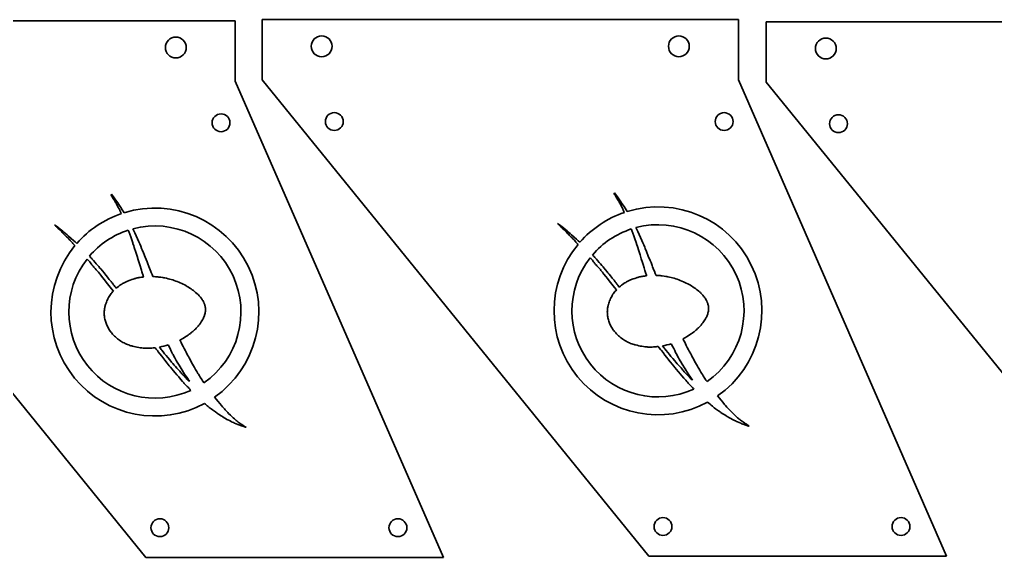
# Model space of a CAD drawing. Extents: x 1052 to 1687, y 72 to 522.
# Drawn here: x 1186.3 to 1350.3, y 327.1 to 417.6 of the extents above; entities that cross this region are included whole.
import ezdxf

# ---------------------------------------------------------------- set-up
doc = ezdxf.new("R2010")
doc.units = 0

msp = doc.modelspace()

# ---------------------------------------------------------------- linework, layer by layer
at = {"color": 7, "lineweight": 35}
for p, q in [((1142.594604, 417.417694), (1222.594604, 417.417694)), ((1227.095703, 417.617798), (1307.095703, 417.617798)), ((1311.778931, 417.254944), (1391.778931, 417.254944)), ((1207.545654, 327.28302), (1142.594604, 407.282715)), ((1222.594604, 407.282715), (1257.545654, 327.28302)), ((1292.046753, 327.483093), (1227.095703, 407.482788)), ((1307.095703, 407.482788), (1342.046753, 327.483093)), ((1376.72998, 327.12027), (1311.778931, 407.119965)), ((1257.545654, 327.28302), (1207.545654, 327.28302)), ((1342.046753, 327.483093), (1292.046753, 327.483093))]:
    msp.add_line(p, q, dxfattribs=at)
at = {"color": 7, "lineweight": 35, "ltscale": 0.253374}
for p, q in [((1222.594604, 417.417694), (1222.594604, 407.282715)), ((1311.778931, 407.119965), (1311.778931, 417.254944))]:
    msp.add_line(p, q, dxfattribs=at)
at = {"color": 7, "lineweight": 35, "ltscale": 0.253375}
for p, q in [((1227.095703, 407.482788), (1227.095703, 417.617798)), ((1307.095703, 417.617798), (1307.095703, 407.482788))]:
    msp.add_line(p, q, dxfattribs=at)
at = {"color": 7, "lineweight": 35, "ltscale": 0.003641}
msp.add_line((1201.78064, 388.311829), (1201.686035, 388.20108), dxfattribs=at)
at = {"color": 7, "lineweight": 35, "ltscale": 0.003642}
msp.add_line((1286.281738, 388.511932), (1286.187134, 388.401154), dxfattribs=at)
at = {"color": 7, "lineweight": 35}
for points in [[(1201.686035, 388.20108), (1201.745483, 388.111816), (1201.865723, 387.934357), (1201.977295, 387.759888), (1202.081421, 387.58905), (1202.183594, 387.42392), (1202.233643, 387.34082), (1202.3125, 387.203217), (1202.490601, 386.896576), (1202.556763, 386.783997), (1202.588867, 386.727142), (1202.658447, 386.597565), (1202.797485, 386.338684), (1202.940063, 386.065308), (1203.064941, 385.821106), (1203.117676, 385.721741), (1203.172363, 385.614319), (1203.19812, 385.559845), (1203.25, 385.440887), (1203.299316, 385.320679), (1203.345459, 385.215057), (1203.370483, 385.16333), (1203.411743, 385.087769), (1203.450806, 385.025909)], [(1203.927002, 385.180634), (1203.739502, 385.458832), (1203.55603, 385.739624), (1203.3927, 385.994141), (1203.229004, 386.248444), (1203.038086, 386.539612), (1202.844727, 386.829163), (1202.637939, 387.133148), (1202.532837, 387.283905), (1202.380005, 387.49762), (1202.276611, 387.639038), (1202.068115, 387.920776), (1201.78064, 388.311829)], [(1286.187134, 388.401154), (1286.246582, 388.31189), (1286.366821, 388.13443), (1286.478394, 387.959961), (1286.58252, 387.789124), (1286.684692, 387.624023), (1286.734741, 387.540894), (1286.813599, 387.40329), (1286.991699, 387.096649), (1287.057861, 386.98407), (1287.089966, 386.927216), (1287.159546, 386.797638), (1287.298584, 386.538788), (1287.441162, 386.265381), (1287.513794, 386.12085), (1287.618774, 385.921814), (1287.673462, 385.814392), (1287.699219, 385.759949), (1287.751099, 385.640961), (1287.800537, 385.520782), (1287.846558, 385.415131), (1287.871582, 385.363434), (1287.912842, 385.287842), (1287.951904, 385.225983)], [(1288.428101, 385.380707), (1288.240601, 385.658936), (1288.057129, 385.939728), (1287.893799, 386.194244), (1287.730225, 386.448547), (1287.539185, 386.739685), (1287.345825, 387.029266), (1287.139038, 387.333221), (1287.033936, 387.483978), (1286.881104, 387.697693), (1286.77771, 387.839142), (1286.569336, 388.12085), (1286.281738, 388.511932)], [(1195.964355, 380.019989), (1195.696289, 380.262299), (1195.394165, 380.536469), (1195.032715, 380.857971), (1194.584595, 381.254395), (1194.346313, 381.465942), (1194.0802, 381.697083), (1193.810181, 381.923584), (1193.606079, 382.089996), (1193.194946, 382.419281), (1192.755737, 382.768921), (1192.53479, 382.942017), (1192.234497, 383.171204)], [(1192.234497, 383.171204), (1192.367188, 383.020111), (1192.505127, 382.874268), (1192.606567, 382.77301), (1192.709961, 382.673767), (1192.92041, 382.478668), (1193.130859, 382.283691), (1193.325562, 382.096436), (1193.452759, 381.968933), (1193.536377, 381.882813), (1193.70166, 381.708527), (1193.962402, 381.430237), (1194.094116, 381.29248), (1194.231812, 381.152649), (1194.324829, 381.06076), (1194.513672, 380.87973), (1194.703369, 380.699585), (1194.796753, 380.608124), (1194.865723, 380.53833), (1194.93335, 380.467224), (1195.041992, 380.346436), (1195.146973, 380.221863), (1195.225464, 380.125), (1195.303833, 380.028046), (1195.372192, 379.94574), (1195.460815, 379.8461), (1195.546387, 379.759583), (1195.591064, 379.718384), (1195.658081, 379.661499)], [(1207.174316, 374.369629), (1207.140381, 374.503815), (1207.104248, 374.63739), (1207.061279, 374.784302), (1207.015259, 374.930237), (1206.959106, 375.097473), (1206.90271, 375.264587), (1206.826904, 375.504272), (1206.769653, 375.697083), (1206.593262, 376.28006), (1206.488892, 376.612213), (1206.285522, 377.247009), (1206.078369, 377.905029), (1205.861084, 378.579651), (1205.620239, 379.326355), (1205.530273, 379.610657), (1205.406006, 379.984985), (1205.352783, 380.139618), (1205.245361, 380.448578), (1205.131348, 380.778809), (1205.017456, 381.109131), (1204.856689, 381.564453), (1204.691406, 382.018219), (1204.605957, 382.249634)], [(1208.757568, 374.457733), (1208.619873, 374.791382), (1208.472778, 375.146301), (1208.400391, 375.324219), (1208.294678, 375.592255), (1208.190918, 375.865662), (1208.088135, 376.139465), (1207.912354, 376.592438), (1207.766602, 376.95282), (1207.460205, 377.703247), (1207.157104, 378.454926), (1206.957153, 378.947327), (1206.855835, 379.192963), (1206.70166, 379.560516), (1206.544189, 379.927124), (1206.383667, 380.292358), (1206.156006, 380.797882), (1205.925415, 381.302002), (1205.694458, 381.806), (1205.388672, 382.480347)], [(1280.465454, 380.220062), (1280.19751, 380.462372), (1279.895264, 380.736542), (1279.533936, 381.058044), (1279.085815, 381.454498), (1278.847412, 381.666046), (1278.581299, 381.897186), (1278.311279, 382.123657), (1278.107178, 382.29007), (1277.696045, 382.619385), (1277.256836, 382.969025), (1277.035889, 383.14209), (1276.735596, 383.371277)], [(1276.735596, 383.371277), (1276.868286, 383.220215), (1277.006226, 383.074341), (1277.107666, 382.973114), (1277.211182, 382.87384), (1277.421509, 382.678741), (1277.63208, 382.483765), (1277.82666, 382.296509), (1277.953857, 382.169006), (1278.037476, 382.082886), (1278.202759, 381.90863), (1278.463501, 381.630341), (1278.595215, 381.492554), (1278.73291, 381.352722), (1278.825928, 381.260834), (1279.014771, 381.079803), (1279.204468, 380.899658), (1279.297852, 380.808197), (1279.366821, 380.738403), (1279.434448, 380.667297), (1279.543213, 380.546509), (1279.648071, 380.421936), (1279.726563, 380.325073), (1279.804932, 380.228119), (1279.873291, 380.145844), (1279.961914, 380.046204), (1280.047485, 379.959656), (1280.092163, 379.918457), (1280.15918, 379.861572)], [(1291.675537, 374.569702), (1291.641602, 374.703918), (1291.605347, 374.837494), (1291.562378, 374.984375), (1291.516357, 375.130341), (1291.460205, 375.297577), (1291.403809, 375.464691), (1291.328125, 375.704346), (1291.270752, 375.897156), (1291.09436, 376.480133), (1290.98999, 376.812317), (1290.786621, 377.447083), (1290.57959, 378.105133), (1290.362305, 378.779724), (1290.121338, 379.526428), (1290.031372, 379.81073), (1289.907227, 380.185059), (1289.854004, 380.339722), (1289.74646, 380.648651), (1289.632446, 380.978882), (1289.518555, 381.309204), (1289.35791, 381.764557), (1289.192505, 382.218292), (1289.107056, 382.449738)], [(1293.258789, 374.657806), (1293.120972, 374.991455), (1292.973877, 375.346405), (1292.901489, 375.524323), (1292.795776, 375.792358), (1292.692017, 376.065735), (1292.589233, 376.339539), (1292.413452, 376.792511), (1292.2677, 377.152893), (1291.961304, 377.90332), (1291.658203, 378.655029), (1291.458252, 379.1474), (1291.356934, 379.393066), (1291.202759, 379.76062), (1291.045288, 380.127197), (1290.884766, 380.492432), (1290.657227, 380.997955), (1290.426514, 381.502106), (1290.195557, 382.006073), (1289.889893, 382.68042)], [(1202.107056, 372.023315), (1201.793457, 372.424194), (1201.352295, 372.984375), (1200.907227, 373.540833), (1200.606934, 373.913086), (1200.30835, 374.287109), (1200.013184, 374.664612), (1199.835571, 374.892914), (1199.746216, 375.006622), (1199.61084, 375.175873), (1199.507568, 375.301331), (1199.402832, 375.425232), (1199.242188, 375.607849), (1199.077881, 375.786987), (1198.949341, 375.924042), (1198.820923, 376.061218), (1198.694092, 376.200073), (1198.601074, 376.306152), (1198.510254, 376.414368), (1198.421753, 376.524872), (1198.364014, 376.599792), (1198.250854, 376.751831), (1198.134033, 376.910919), (1198.074707, 376.989502), (1197.982666, 377.10437), (1197.933838, 377.160919), (1197.883301, 377.21582), (1197.834839, 377.264923), (1197.78479, 377.312317), (1197.735596, 377.355591), (1197.684814, 377.397186)], [(1202.591309, 372.489777), (1202.457764, 372.658661), (1202.345825, 372.803894), (1202.230957, 372.946747), (1202.147949, 373.046204), (1202.050293, 373.168945), (1201.995483, 373.243103), (1201.88855, 373.393433), (1201.783936, 373.534912), (1201.711182, 373.626923), (1201.661499, 373.687347), (1201.560425, 373.806946), (1201.407104, 373.988037), (1201.25708, 374.171692), (1201.110718, 374.358063), (1200.892944, 374.639069), (1200.688232, 374.89563), (1200.549072, 375.064575), (1200.267822, 375.400299), (1199.99231, 375.729889), (1199.854126, 375.894196), (1199.644287, 376.138306), (1199.437988, 376.371033), (1199.230225, 376.6026), (1199.023926, 376.835693), (1198.743774, 377.160706), (1198.568848, 377.362793), (1198.480103, 377.462585), (1198.339478, 377.614746), (1198.194336, 377.762512), (1198.075439, 377.876221)], [(1286.608154, 372.223389), (1286.294556, 372.624268), (1285.853394, 373.184448), (1285.408325, 373.740906), (1285.108032, 374.113159), (1284.80957, 374.487183), (1284.514282, 374.864716), (1284.33667, 375.092987), (1284.247314, 375.206696), (1284.111938, 375.375946), (1284.008789, 375.501434), (1283.903931, 375.625305), (1283.743286, 375.807953), (1283.578979, 375.987061), (1283.450439, 376.124115), (1283.322021, 376.261322), (1283.195313, 376.400146), (1283.102173, 376.506226), (1283.011353, 376.614441), (1282.922852, 376.724976), (1282.865112, 376.799866), (1282.751953, 376.951904), (1282.635132, 377.111023), (1282.575806, 377.189575), (1282.483765, 377.304443), (1282.434937, 377.360992), (1282.384399, 377.415894), (1282.335938, 377.465027), (1282.285889, 377.512421), (1282.236694, 377.555664), (1282.185913, 377.59729)], [(1287.092407, 372.68988), (1286.958862, 372.858734), (1286.847046, 373.003998), (1286.732056, 373.146851), (1286.649048, 373.246277), (1286.551392, 373.369049), (1286.496582, 373.443176), (1286.389648, 373.593506), (1286.285034, 373.734985), (1286.21228, 373.826996), (1286.162598, 373.887451), (1286.061523, 374.007019), (1285.908203, 374.18811), (1285.758301, 374.371765), (1285.611816, 374.558136), (1285.394043, 374.839142), (1285.189331, 375.095703), (1285.050171, 375.264648), (1284.769043, 375.600372), (1284.493408, 375.929993), (1284.355225, 376.094269), (1284.145386, 376.338379), (1283.939087, 376.571106), (1283.731323, 376.802673), (1283.431274, 377.143738), (1283.244873, 377.360779), (1283.069946, 377.562866), (1282.981201, 377.662689), (1282.840576, 377.814819), (1282.695435, 377.962585), (1282.576538, 378.076294)], [(1202.591309, 372.489777), (1202.769287, 372.641296), (1202.951782, 372.788147), (1203.138672, 372.929871), (1203.32959, 373.065765), (1203.426758, 373.131256), (1203.52478, 373.194946), (1203.657227, 373.276978), (1203.791504, 373.355469), (1203.927612, 373.430267), (1204.029907, 373.483459), (1204.133057, 373.534576), (1204.239136, 373.584595), (1204.346191, 373.63266), (1204.485718, 373.692139), (1204.626465, 373.749023), (1204.768066, 373.803833), (1204.910522, 373.856995), (1205.196899, 373.9599), (1205.454102, 374.048035), (1205.583252, 374.089996), (1205.693359, 374.124023), (1205.803711, 374.15625), (1205.957642, 374.197388), (1206.112549, 374.233826), (1206.258301, 374.263306), (1206.404785, 374.288452), (1206.601318, 374.315887), (1206.820435, 374.339722), (1206.996094, 374.355377), (1207.174316, 374.369629)], [(1208.757568, 374.457733), (1208.984375, 374.449799), (1209.210815, 374.434631), (1209.43689, 374.413513), (1209.602051, 374.395081), (1209.766846, 374.374634), (1210.095825, 374.328613), (1210.423584, 374.276398), (1210.587158, 374.247833), (1210.750366, 374.217468), (1211.018433, 374.163055), (1211.285156, 374.102539), (1211.550415, 374.035278), (1211.813599, 373.960999), (1212.070313, 373.881378), (1212.324951, 373.795929), (1212.578125, 373.705505), (1212.838379, 373.6073), (1213.096802, 373.504303), (1213.352905, 373.395905), (1213.600586, 373.284241), (1213.845459, 373.166565), (1214.087402, 373.042786), (1214.30957, 372.92218), (1214.528809, 372.796326), (1214.744873, 372.665161), (1214.957642, 372.528687), (1215.16687, 372.386902), (1215.362671, 372.24704), (1215.554932, 372.102478), (1215.743896, 371.953247), (1215.929077, 371.799347), (1216.110107, 371.640564), (1216.198853, 371.559235), (1216.286255, 371.476501), (1216.401489, 371.362854), (1216.51355, 371.246185), (1216.621948, 371.126221), (1216.735229, 370.991791), (1216.843506, 370.853149), (1216.946655, 370.710327), (1217.044312, 370.563507), (1217.136475, 370.412933), (1217.222412, 370.258789), (1217.263916, 370.178406), (1217.303589, 370.097107), (1217.338501, 370.020691), (1217.371582, 369.943481), (1217.41394, 369.835358), (1217.452148, 369.725739), (1217.48584, 369.614716), (1217.522705, 369.47049), (1217.552368, 369.324646), (1217.573364, 369.191498), (1217.588745, 369.057495)], [(1287.092407, 372.68988), (1287.270386, 372.8414), (1287.452881, 372.98822), (1287.639771, 373.129944), (1287.830811, 373.265839), (1287.927856, 373.331329), (1288.026001, 373.39505), (1288.158325, 373.477051), (1288.292603, 373.555542), (1288.428711, 373.630371), (1288.531006, 373.683533), (1288.634277, 373.73465), (1288.740234, 373.784668), (1288.84729, 373.832733), (1288.986816, 373.892242), (1289.127563, 373.949127), (1289.269287, 374.003906), (1289.411621, 374.057068), (1289.697998, 374.159973), (1289.9552, 374.248108), (1290.084473, 374.29007), (1290.194458, 374.324097), (1290.304932, 374.356354), (1290.45874, 374.397461), (1290.61377, 374.433899), (1290.759399, 374.463379), (1290.905884, 374.488556), (1291.102417, 374.515961), (1291.321655, 374.539825), (1291.497192, 374.555481), (1291.675537, 374.569702)], [(1293.258789, 374.657806), (1293.485474, 374.649902), (1293.711914, 374.634705), (1293.937988, 374.613586), (1294.103149, 374.595154), (1294.267944, 374.574707), (1294.596924, 374.528717), (1294.924805, 374.476471), (1295.088257, 374.447906), (1295.251465, 374.417542), (1295.519531, 374.363129), (1295.786377, 374.302612), (1296.051514, 374.235352), (1296.314697, 374.161072), (1296.571411, 374.081451), (1296.826172, 373.996002), (1297.079224, 373.905609), (1297.339478, 373.807404), (1297.5979, 373.704376), (1297.854004, 373.596008), (1298.101685, 373.484344), (1298.346558, 373.366638), (1298.588501, 373.242859), (1298.810669, 373.122253), (1299.029907, 372.996399), (1299.245972, 372.865234), (1299.45874, 372.72876), (1299.667969, 372.586975), (1299.86377, 372.447144), (1300.056152, 372.302551), (1300.244995, 372.15332), (1300.430176, 371.999451), (1300.611206, 371.840668), (1300.699951, 371.759338), (1300.787476, 371.676575), (1300.902588, 371.562927), (1301.014648, 371.446259), (1301.123047, 371.326294), (1301.236328, 371.191895), (1301.344727, 371.053223), (1301.447754, 370.9104), (1301.54541, 370.763611), (1301.637573, 370.613037), (1301.723511, 370.458862), (1301.765015, 370.378479), (1301.804688, 370.29718), (1301.8396, 370.220764), (1301.872681, 370.143555), (1301.915039, 370.035431), (1301.953247, 369.925812), (1301.986938, 369.814819), (1302.023804, 369.670563), (1302.053467, 369.52475), (1302.074463, 369.391602), (1302.089844, 369.257599)], [(1293.62915, 362.71344), (1293.455444, 362.691589), (1293.281372, 362.671661), (1293.048706, 362.64859), (1292.815796, 362.630402), (1292.582764, 362.618164), (1292.349731, 362.612885), (1292.233276, 362.613068), (1292.116943, 362.615265), (1292.00061, 362.619446), (1291.884399, 362.625641), (1291.763062, 362.634155), (1291.641846, 362.644714), (1291.399658, 362.671204), (1291.134644, 362.707336), (1290.869995, 362.749695), (1290.606079, 362.797699), (1290.343018, 362.851196), (1290.081421, 362.910461), (1289.821533, 362.976074), (1289.692505, 363.011505), (1289.564087, 363.048828), (1289.372925, 363.108521), (1289.183472, 363.173096), (1288.996094, 363.242798), (1288.811035, 363.317993), (1288.609863, 363.407471), (1288.411865, 363.503967), (1288.217041, 363.607605), (1288.025879, 363.718292), (1287.838257, 363.835846), (1287.654419, 363.960083), (1287.474487, 364.090759), (1287.298584, 364.227539), (1287.126953, 364.370178), (1286.959839, 364.518372), (1286.797485, 364.671814), (1286.640137, 364.830383), (1286.488159, 364.993896), (1286.342163, 365.162262), (1286.270996, 365.248779), (1286.201538, 365.336517), (1286.134644, 365.424286), (1286.069458, 365.513214), (1285.964111, 365.664978), (1285.864014, 365.819946), (1285.769409, 365.978119), (1285.680542, 366.139374), (1285.597412, 366.303619), (1285.520264, 366.470764), (1285.448608, 366.641815), (1285.383057, 366.815399), (1285.32373, 366.991272), (1285.270386, 367.169128), (1285.223145, 367.348755), (1285.182129, 367.529785), (1285.147461, 367.712067), (1285.123291, 367.865509), (1285.104004, 368.019531), (1285.0896, 368.174042), (1285.080566, 368.328918), (1285.07666, 368.494995), (1285.079102, 368.661224), (1285.087769, 368.827393), (1285.102661, 368.993347), (1285.123413, 369.158813), (1285.145142, 369.296204), (1285.170776, 369.433044), (1285.200195, 369.569153), (1285.224609, 369.670715), (1285.250977, 369.77179), (1285.309692, 369.97287), (1285.37561, 370.171539), (1285.448608, 370.367554), (1285.52832, 370.560791), (1285.614624, 370.751007), (1285.707397, 370.93811), (1285.806519, 371.121918), (1285.911987, 371.302185), (1286.02356, 371.478699), (1286.130493, 371.63562), (1286.242432, 371.788818), (1286.359497, 371.937988), (1286.481445, 372.082886), (1286.608154, 372.223389)], [(1209.128052, 362.513336), (1208.954346, 362.491516), (1208.780273, 362.471588), (1208.547607, 362.448517), (1208.314697, 362.430328), (1208.081665, 362.418091), (1207.848633, 362.412781), (1207.732178, 362.412994), (1207.615723, 362.415161), (1207.499512, 362.419373), (1207.383301, 362.425537), (1207.261963, 362.434082), (1207.140747, 362.444641), (1206.89856, 362.47113), (1206.633545, 362.507263), (1206.368896, 362.549622), (1206.10498, 362.597595), (1205.841919, 362.651123), (1205.580322, 362.710388), (1205.320435, 362.776001), (1205.191406, 362.811432), (1205.062988, 362.848724), (1204.871826, 362.908447), (1204.682373, 362.972992), (1204.494995, 363.042725), (1204.309937, 363.11792), (1204.108765, 363.207367), (1203.910645, 363.303894), (1203.715942, 363.407532), (1203.52478, 363.518188), (1203.337158, 363.635773), (1203.15332, 363.76001), (1202.973389, 363.890686), (1202.797485, 364.027466), (1202.625854, 364.170105), (1202.45874, 364.318268), (1202.296387, 364.471741), (1202.138916, 364.63031), (1201.987061, 364.793823), (1201.841064, 364.962158), (1201.769897, 365.048706), (1201.700439, 365.136414), (1201.633545, 365.224182), (1201.568359, 365.31311), (1201.463013, 365.464905), (1201.362915, 365.619873), (1201.268311, 365.778015), (1201.179321, 365.93927), (1201.096313, 366.103546), (1201.019043, 366.270691), (1200.94751, 366.441711), (1200.881958, 366.615295), (1200.82251, 366.791168), (1200.769287, 366.969055), (1200.722046, 367.148651), (1200.68103, 367.329712), (1200.64624, 367.511963), (1200.622192, 367.665436), (1200.602905, 367.819458), (1200.588501, 367.973969), (1200.579468, 368.128845), (1200.575562, 368.294922), (1200.578003, 368.461121), (1200.58667, 368.627319), (1200.60144, 368.793243), (1200.622314, 368.95874), (1200.644043, 369.09613), (1200.669678, 369.232971), (1200.699097, 369.36908), (1200.723511, 369.470642), (1200.749878, 369.571716), (1200.808594, 369.772797), (1200.874512, 369.971436), (1200.94751, 370.16748), (1201.027222, 370.360687), (1201.113525, 370.550934), (1201.206299, 370.738037), (1201.30542, 370.921844), (1201.410889, 371.102112), (1201.522461, 371.278595), (1201.629395, 371.435547), (1201.741333, 371.588745), (1201.858398, 371.737915), (1201.980347, 371.882813), (1202.107056, 372.023315)], [(1217.588745, 369.057495), (1217.589355, 368.903931), (1217.583008, 368.751831), (1217.569336, 368.601288), (1217.548706, 368.45224), (1217.520996, 368.304688), (1217.484131, 368.149841), (1217.439697, 367.996735), (1217.388428, 367.845398), (1217.330322, 367.695862), (1217.266113, 367.548157), (1217.224121, 367.459167), (1217.180176, 367.370911), (1217.131958, 367.278687), (1217.081665, 367.187317), (1216.978516, 367.011566), (1216.869385, 366.839081), (1216.742676, 366.652649), (1216.610352, 366.470551), (1216.4729, 366.292999), (1216.330811, 366.120117), (1216.184082, 365.952148), (1216.033081, 365.789124), (1215.893555, 365.646698), (1215.750488, 365.508392), (1215.604004, 365.374146), (1215.454102, 365.243896), (1215.352295, 365.15918), (1215.249146, 365.076111), (1215.144653, 364.994629), (1215.03894, 364.914612), (1214.850342, 364.777191), (1214.658936, 364.643372), (1214.399292, 364.468994), (1214.136353, 364.299866), (1213.869995, 364.136475), (1213.679443, 364.024841), (1213.486938, 363.916473), (1213.292603, 363.811462)], [(1302.089844, 369.257599), (1302.090576, 369.104004), (1302.084106, 368.951935), (1302.070435, 368.801361), (1302.049805, 368.652313), (1302.022095, 368.504791), (1301.985229, 368.349915), (1301.940918, 368.196838), (1301.889526, 368.045471), (1301.831421, 367.895935), (1301.767212, 367.74826), (1301.72522, 367.659271), (1301.681396, 367.570984), (1301.633057, 367.47879), (1301.582764, 367.38739), (1301.479614, 367.211639), (1301.370483, 367.039185), (1301.243774, 366.852722), (1301.11145, 366.670654), (1300.973999, 366.493073), (1300.831909, 366.320221), (1300.685181, 366.152222), (1300.53418, 365.989197), (1300.394653, 365.846802), (1300.251587, 365.708466), (1300.105103, 365.574219), (1299.9552, 365.44397), (1299.853394, 365.359253), (1299.750244, 365.276184), (1299.645752, 365.194702), (1299.540039, 365.114685), (1299.35144, 364.977264), (1299.160034, 364.843445), (1298.900391, 364.669067), (1298.637451, 364.499969), (1298.371094, 364.336578), (1298.180542, 364.224915), (1297.988037, 364.116547), (1297.793701, 364.011566)], [(1297.793701, 364.011566), (1297.837036, 363.909698), (1297.882813, 363.80896), (1297.94519, 363.679962), (1297.988281, 363.594696), (1298.076294, 363.424957), (1298.343506, 362.898682), (1298.506348, 362.572235), (1298.711792, 362.171906), (1298.836914, 361.935425), (1299.080811, 361.47876), (1299.208252, 361.236969), (1299.336548, 360.995544), (1299.539795, 360.624268), (1299.74585, 360.254395), (1299.903076, 359.968658), (1300.059814, 359.682709), (1300.218994, 359.398193), (1300.34668, 359.176422), (1300.432861, 359.029175), (1300.606323, 358.735199), (1300.800659, 358.408142), (1300.899048, 358.245483), (1301.049927, 358.00354), (1301.186401, 357.791138), (1301.459717, 357.36615), (1301.58606, 357.16861), (1301.650513, 357.07074), (1301.75061, 356.92627), (1301.825806, 356.824371)], [(1209.128052, 362.513336), (1209.309082, 362.289093), (1209.5177, 362.023529), (1209.655029, 361.845215), (1209.928345, 361.487305), (1210.244873, 361.075134), (1210.564575, 360.665405), (1210.757935, 360.419861), (1211.146118, 359.929779), (1211.50708, 359.477234), (1211.688721, 359.251923), (1211.963623, 358.915924), (1212.144043, 358.698578), (1212.507813, 358.266174), (1212.793457, 357.929993), (1213.081299, 357.595642), (1213.410645, 357.217377), (1213.739136, 356.83844), (1213.929932, 356.619629), (1214.026489, 356.511292), (1214.174072, 356.351105), (1214.287231, 356.233154), (1214.402466, 356.116943), (1214.528442, 355.992523), (1214.654175, 355.867889), (1214.777222, 355.740997), (1214.866333, 355.643188), (1214.951904, 355.542267), (1215.024536, 355.449463), (1215.093628, 355.353668)], [(1214.901733, 356.883911), (1214.83374, 356.909027), (1214.770386, 356.940643), (1214.728394, 356.966705), (1214.688354, 356.995728), (1214.65625, 357.022217), (1214.625366, 357.050446), (1214.584351, 357.091858), (1214.544922, 357.13562), (1214.514038, 357.172211), (1214.453613, 357.247375), (1214.350952, 357.375824), (1214.256836, 357.484222), (1214.19165, 357.553009), (1214.147461, 357.597595), (1214.057617, 357.684845), (1213.93457, 357.803314), (1213.873657, 357.863342), (1213.783691, 357.955261), (1213.695679, 358.049744), (1213.609619, 358.146698), (1213.496948, 358.279053), (1213.385742, 358.413391), (1213.27478, 358.547882), (1213.157593, 358.687164), (1212.958618, 358.914185), (1212.796631, 359.091797), (1212.552368, 359.356262), (1212.328979, 359.603271), (1212.084717, 359.882629), (1211.891479, 360.10849), (1211.579956, 360.476288), (1211.269897, 360.844543), (1210.994751, 361.174896), (1210.721558, 361.507263), (1210.450928, 361.841919), (1210.244019, 362.104462), (1210.142212, 362.23703), (1210.04187, 362.370697), (1209.85791, 362.625183)], [(1211.318359, 362.981079), (1211.572388, 362.478058), (1211.894409, 361.828339), (1212.054077, 361.509277), (1212.135132, 361.350433), (1212.280762, 361.071503), (1212.430664, 360.795013), (1212.546509, 360.588196), (1212.664795, 360.382782), (1212.825684, 360.110596), (1212.93457, 359.929932), (1213.154053, 359.569458), (1213.647583, 358.756592), (1213.812256, 358.485474), (1213.895264, 358.350494), (1213.985962, 358.206177), (1214.078491, 358.06311), (1214.17334, 357.921692), (1214.27063, 357.782013), (1214.432861, 357.557892), (1214.596069, 357.33432), (1214.674927, 357.223419), (1214.752197, 357.111481), (1214.827881, 356.998322), (1214.901733, 356.883911)], [(1213.292603, 363.811462), (1213.335938, 363.709625), (1213.381714, 363.608887), (1213.444092, 363.479889), (1213.487183, 363.394592), (1213.575195, 363.224884), (1213.842285, 362.698608), (1214.005127, 362.372131), (1214.210693, 361.971802), (1214.335815, 361.735321), (1214.57959, 361.278687), (1214.707153, 361.036865), (1214.835449, 360.795441), (1215.038696, 360.424164), (1215.244751, 360.054321), (1215.401978, 359.768585), (1215.558716, 359.482635), (1215.717896, 359.19812), (1215.845581, 358.976318), (1215.931763, 358.829102), (1216.105225, 358.535095), (1216.299561, 358.208038), (1216.397949, 358.04538), (1216.548828, 357.803467), (1216.685303, 357.591064), (1216.958618, 357.166077), (1217.084961, 356.968536), (1217.149414, 356.870667), (1217.249512, 356.726196), (1217.324707, 356.624298)], [(1293.62915, 362.71344), (1293.810303, 362.489166), (1294.018799, 362.223633), (1294.15625, 362.045288), (1294.429443, 361.687378), (1294.745972, 361.275208), (1295.065674, 360.865479), (1295.259033, 360.619934), (1295.647217, 360.129883), (1296.008179, 359.677307), (1296.189819, 359.451996), (1296.464722, 359.115997), (1296.645142, 358.898682), (1297.008911, 358.466278), (1297.294556, 358.130066), (1297.582397, 357.795715), (1297.911743, 357.41748), (1298.240234, 357.038544), (1298.43103, 356.819702), (1298.527588, 356.711365), (1298.675171, 356.551178), (1298.78833, 356.433228), (1298.903564, 356.317047), (1299.029541, 356.192627), (1299.155273, 356.067963), (1299.27832, 355.941101), (1299.367432, 355.843262), (1299.453003, 355.742371), (1299.525635, 355.649536), (1299.594727, 355.553772)], [(1299.402832, 357.084015), (1299.334839, 357.1091), (1299.271484, 357.140717), (1299.229492, 357.166779), (1299.189453, 357.195801), (1299.157349, 357.22229), (1299.126465, 357.250519), (1299.085449, 357.291962), (1299.046143, 357.335724), (1299.015137, 357.372314), (1298.954834, 357.447449), (1298.852051, 357.575897), (1298.757935, 357.684296), (1298.692749, 357.753113), (1298.64856, 357.797668), (1298.558716, 357.884918), (1298.435669, 358.003387), (1298.374756, 358.063446), (1298.284912, 358.155334), (1298.196899, 358.249817), (1298.110718, 358.346802), (1297.998047, 358.479156), (1297.886841, 358.613495), (1297.775879, 358.747955), (1297.658691, 358.887238), (1297.459717, 359.114258), (1297.297852, 359.291901), (1297.053589, 359.556335), (1296.830078, 359.803345), (1296.585815, 360.082703), (1296.392578, 360.308594), (1296.081055, 360.676392), (1295.770996, 361.044617), (1295.49585, 361.374969), (1295.222656, 361.707336), (1294.952148, 362.041992), (1294.745117, 362.304565), (1294.643311, 362.437134), (1294.542969, 362.57077), (1294.359009, 362.825256)], [(1295.819458, 363.181152), (1296.073486, 362.678162), (1296.234741, 362.353424), (1296.395508, 362.028442), (1296.555298, 361.709381), (1296.63623, 361.550537), (1296.781982, 361.271606), (1296.931763, 360.995117), (1297.047607, 360.7883), (1297.166016, 360.582855), (1297.326904, 360.310699), (1297.435669, 360.130035), (1297.655151, 359.769531), (1298.148682, 358.956665), (1298.313354, 358.685547), (1298.396484, 358.550598), (1298.487061, 358.40625), (1298.57959, 358.263184), (1298.674438, 358.121765), (1298.771729, 357.982086), (1298.934082, 357.757996), (1299.097168, 357.534424), (1299.176025, 357.423523), (1299.253296, 357.311554), (1299.328979, 357.198395), (1299.402832, 357.084015)], [(1219.102661, 354.207825), (1219.687134, 353.496643), (1219.979614, 353.140564), (1220.273682, 352.785553), (1220.421997, 352.609192), (1220.640869, 352.354828), (1220.752075, 352.229187), (1220.864624, 352.104858), (1220.97876, 351.981964), (1221.094482, 351.860565), (1221.31604, 351.636078), (1221.466187, 351.488708), (1221.769531, 351.197327), (1222.075562, 350.907135), (1222.229492, 350.762878), (1222.462769, 350.548676), (1222.59436, 350.431274), (1222.727661, 350.315796), (1222.828857, 350.230927), (1222.931152, 350.147614), (1223.093018, 350.021149), (1223.258179, 349.899078), (1223.426392, 349.78125), (1223.594849, 349.668457), (1223.708008, 349.594666), (1223.935669, 349.448639), (1224.240356, 349.252441), (1224.39209, 349.153351)], [(1303.60376, 354.407898), (1304.188232, 353.696747), (1304.480713, 353.340637), (1304.77478, 352.985657), (1304.923096, 352.809265), (1305.14209, 352.554901), (1305.253174, 352.429291), (1305.365723, 352.304932), (1305.479858, 352.182037), (1305.595581, 352.060638), (1305.817139, 351.836151), (1305.967285, 351.688812), (1306.27063, 351.39743), (1306.576782, 351.107239), (1306.730713, 350.962952), (1306.963867, 350.748749), (1307.095459, 350.631348), (1307.228882, 350.515869), (1307.329956, 350.43103), (1307.432251, 350.347687), (1307.594116, 350.221252), (1307.759277, 350.099152), (1307.92749, 349.981354), (1308.095947, 349.86853), (1308.209229, 349.794739), (1308.436768, 349.648712), (1308.741577, 349.452515), (1308.893311, 349.353424)], [(1224.39209, 349.153351), (1224.318604, 349.163513), (1224.246338, 349.178833), (1224.17041, 349.200317), (1224.120361, 349.216858), (1224.020996, 349.252899), (1223.648193, 349.383484), (1223.434326, 349.456512), (1223.328003, 349.495209), (1223.169556, 349.556183), (1223.020142, 349.616608), (1222.723267, 349.741577), (1222.435303, 349.866425), (1222.292114, 349.930664), (1222.078857, 350.030518), (1221.920532, 350.108154), (1221.605713, 350.267212), (1221.329102, 350.408752), (1221.191772, 350.481384), (1220.965576, 350.607727), (1220.816772, 350.695496), (1220.718262, 350.755249), (1220.522217, 350.876526), (1220.306519, 351.012054), (1220.091919, 351.14917), (1219.879395, 351.289154), (1219.66748, 351.43396), (1219.527222, 351.532104), (1219.247559, 351.729889), (1218.930542, 351.954193), (1218.772583, 352.067078), (1218.538086, 352.239532), (1218.37915, 352.361298), (1218.222412, 352.48587), (1218.016479, 352.655884), (1217.880615, 352.771057), (1217.610962, 353.003845), (1217.42334, 353.167236)], [(1308.893311, 349.353424), (1308.819702, 349.363586), (1308.747437, 349.378937), (1308.671509, 349.400391), (1308.62146, 349.416962), (1308.522095, 349.452972), (1308.149292, 349.583588), (1307.935425, 349.656616), (1307.829102, 349.695313), (1307.670654, 349.756256), (1307.52124, 349.816681), (1307.224365, 349.94165), (1306.936401, 350.066528), (1306.793213, 350.130737), (1306.579956, 350.230591), (1306.421631, 350.308228), (1306.106812, 350.467285), (1305.8302, 350.608826), (1305.692871, 350.681458), (1305.466675, 350.8078), (1305.317871, 350.895599), (1305.21936, 350.955322), (1305.023438, 351.07663), (1304.807617, 351.212158), (1304.593018, 351.349274), (1304.380493, 351.489258), (1304.168579, 351.634033), (1304.02832, 351.732178), (1303.748779, 351.929993), (1303.431641, 352.154297), (1303.273682, 352.267151), (1303.039185, 352.439606), (1302.880249, 352.561371), (1302.723511, 352.685974), (1302.517578, 352.855957), (1302.381714, 352.971161), (1302.112061, 353.203918), (1301.924561, 353.36734)]]:
    msp.add_lwpolyline(points, dxfattribs=at)
for centre, radius in [((1237.095703, 413.117798), 1.75), ((1297.095703, 413.117798), 1.75), ((1212.594604, 412.917694), 1.75), ((1321.778931, 412.754944), 1.75), ((1220.196533, 400.282715), 1.5), ((1239.219482, 400.482788), 1.5), ((1304.697632, 400.482788), 1.5), ((1323.902588, 400.119965), 1.5), ((1209.926636, 332.28302), 1.5), ((1249.904785, 332.28302), 1.5), ((1294.427734, 332.483093), 1.5), ((1334.406006, 332.483093), 1.5)]:
    msp.add_circle(centre, radius, dxfattribs=at)
for centre, radius, start, end in [((1209.08252, 368.502502), 17.456794, 305.029118, 107.177471), ((1293.58374, 368.702576), 17.456794, 305.029118, 107.177471), ((1209.08252, 368.502502), 17.456794, 108.821026, 138.717631), ((1293.58374, 368.702576), 17.456794, 108.821026, 138.717631), ((1209.08252, 368.502502), 14.457681, 108.037487, 139.58232), ((1209.08252, 368.502502), 14.457681, 304.756235, 104.802853), ((1293.58374, 368.702576), 14.457681, 108.037487, 139.58232), ((1293.58374, 368.702576), 14.457681, 304.756235, 104.802853), ((1209.08252, 368.502502), 17.456794, 140.265188, 298.541712), ((1293.58374, 368.702576), 17.456794, 140.265188, 298.541712), ((1209.08252, 368.502502), 14.457681, 142.031912, 294.567805), ((1293.58374, 368.702576), 14.457681, 142.031912, 294.567805), ((1207.878662, 373.931335), 11.477913, 279.929706, 287.438263), ((1292.379761, 374.131409), 11.477913, 279.929706, 287.438263)]:
    msp.add_arc(centre, radius, start, end, dxfattribs=at)

doc.saveas('drawing.dxf')
